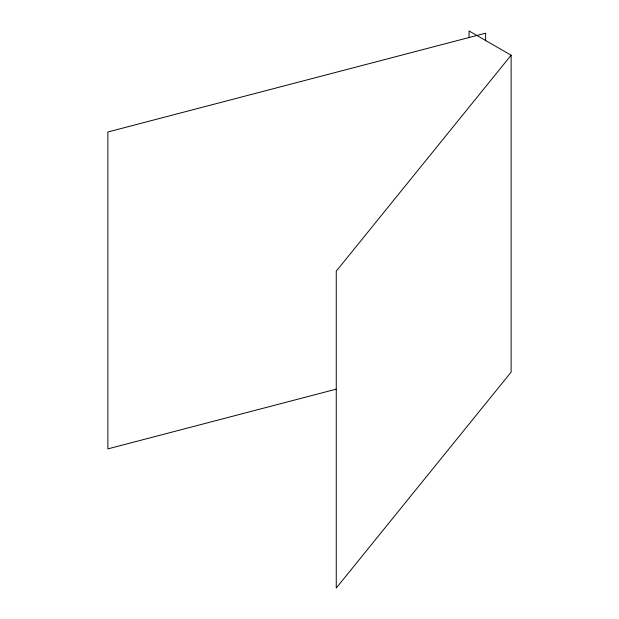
<?xml version="1.0" encoding="UTF-8"?>
<svg xmlns="http://www.w3.org/2000/svg" width="619" height="619" viewBox="0 0 619 619"><rect width="100%" height="100%" fill="white"/><g stroke="black" fill="none" stroke-linecap="round" stroke-linejoin="round"><path stroke-width="0.93" d="M511.124 55.215L336.256 271.153L336.256 588.05L511.124 372.112L511.124 55.215L469.086 30.95L469.086 37.713M336.024 389.212L107.876 448.883L107.876 131.986L485.629 33.186L485.629 40.916"/></g></svg>
